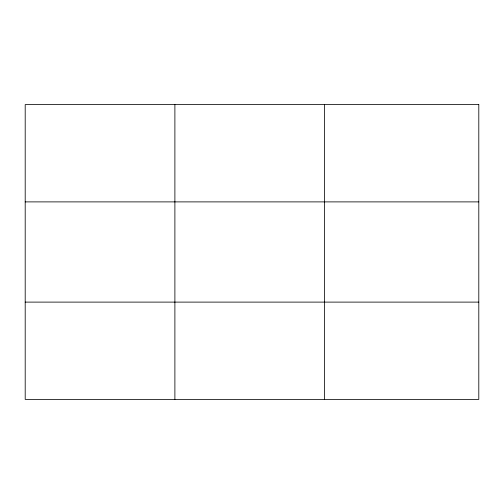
<?xml version="1.0" encoding="UTF-8"?>
<svg xmlns="http://www.w3.org/2000/svg" width="504" height="504" viewBox="0 0 504 504"><rect width="100%" height="100%" fill="white"/><g stroke="black" fill="none" stroke-linecap="round" stroke-linejoin="round"><path stroke-width="0.76" d="M174.888 399.389L174.888 104.612M324.576 399.389L324.576 104.612M25.2 201.89L478.8 201.89M25.2 302.11L478.8 302.11M478.8 104.612L478.8 399.389L25.2 399.389L25.2 104.612L478.8 104.612"/></g></svg>
